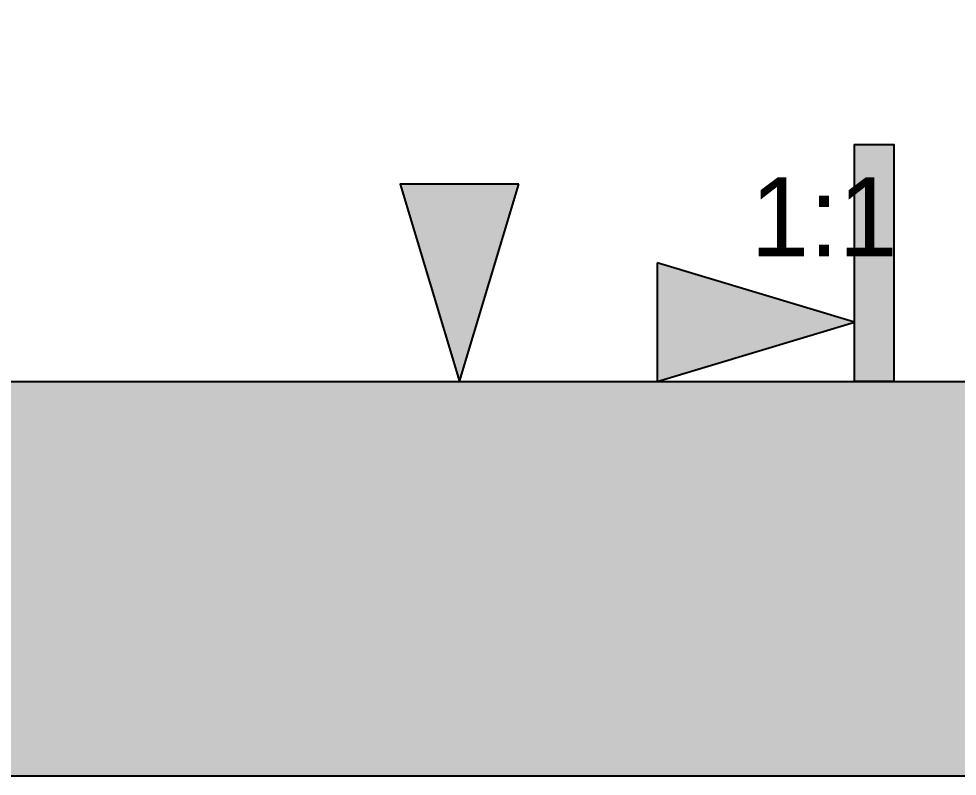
# Model space of a CAD drawing. Header units: millimetres. Extents: x -9 to 297, y 0 to 210.
# Drawn here: x 174.41 to 215.99, y 0 to 33.58 of the extents above; entities that cross this region are included whole.
import ezdxf

# ---------------------------------------------------------------- set-up
doc = ezdxf.new("R2010")
doc.units = ezdxf.units.MM
for name, color, linetype in [('FRAME', 7, 'Continuous'), ('GLUE', 1, 'Continuous'), ('LABELS', 7, 'Continuous')]:
    doc.layers.add(name, color=color, linetype=linetype)

msp = doc.modelspace()

# ---------------------------------------------------------------- hatches: boundary and pattern name
at = {"layer": 'FRAME', "true_color": 0x000000}
h = msp.add_hatch(color=7, dxfattribs=at)
h.dxf.hatch_style = 1
h.paths.add_polyline_path([(213.192, 17.5), (211.442, 17.5), (211.442, 28), (213.192, 28), (213.192, 17.5)])
h = msp.add_hatch(color=7, dxfattribs=at)
h.dxf.hatch_style = 1
h.paths.add_polyline_path([(196.567, 26.25), (191.317, 26.25), (193.942, 17.5), (196.567, 26.25)])
h = msp.add_hatch(color=7, dxfattribs=at)
h.dxf.hatch_style = 1
h.paths.add_polyline_path([(202.692, 22.75), (202.692, 17.5), (211.442, 20.125), (202.692, 22.75)])
h = msp.add_hatch(color=7, dxfattribs=at)
h.dxf.hatch_style = 1
h.paths.add_polyline_path([(117.942, 17.5), (297, 17.5), (297, 0), (117.942, 0), (117.942, 17.5)])

# ---------------------------------------------------------------- linework, layer by layer
at = {"layer": 'FRAME', "color": 250}
for points in [[(213.192, 17.5), (211.442, 17.5), (211.442, 28), (213.192, 28), (213.192, 17.5)], [(196.567, 26.25), (191.317, 26.25), (193.942, 17.5), (196.567, 26.25)], [(202.692, 22.75), (202.692, 17.5), (211.442, 20.125), (202.692, 22.75)], [(117.942, 17.5), (297, 17.5), (297, 0), (117.942, 0), (117.942, 17.5)]]:
    msp.add_lwpolyline(points, close=True, dxfattribs=at)
at = {"layer": 'FRAME', "color": 250, "true_color": 0x000000}
for points in [[(213.192, 17.5), (213.192, 28), (211.442, 28)], [(211.442, 28), (211.442, 17.5), (213.192, 17.5)], [(196.567, 26.25), (191.317, 26.25), (193.942, 17.5)], [(202.692, 22.75), (202.692, 17.5), (211.442, 20.125)], [(117.942, 17.5), (117.942, 0), (297, 0)], [(297, 0), (297, 17.5), (117.942, 17.5)]]:
    msp.add_solid(points, dxfattribs=at)
at = {"layer": 'GLUE', "color": 1, "lineweight": 18}
msp.add_lwpolyline([(0, 0), (297, 0), (297, 210), (0, 210), (0, 0)], dxfattribs=at)

# ---------------------------------------------------------------- texts
at = {"layer": 'LABELS', "color": 250}
msp.add_text('1:1', height=3.5, dxfattribs=at).set_placement((206.835, 23.051))

doc.saveas('drawing.dxf')
